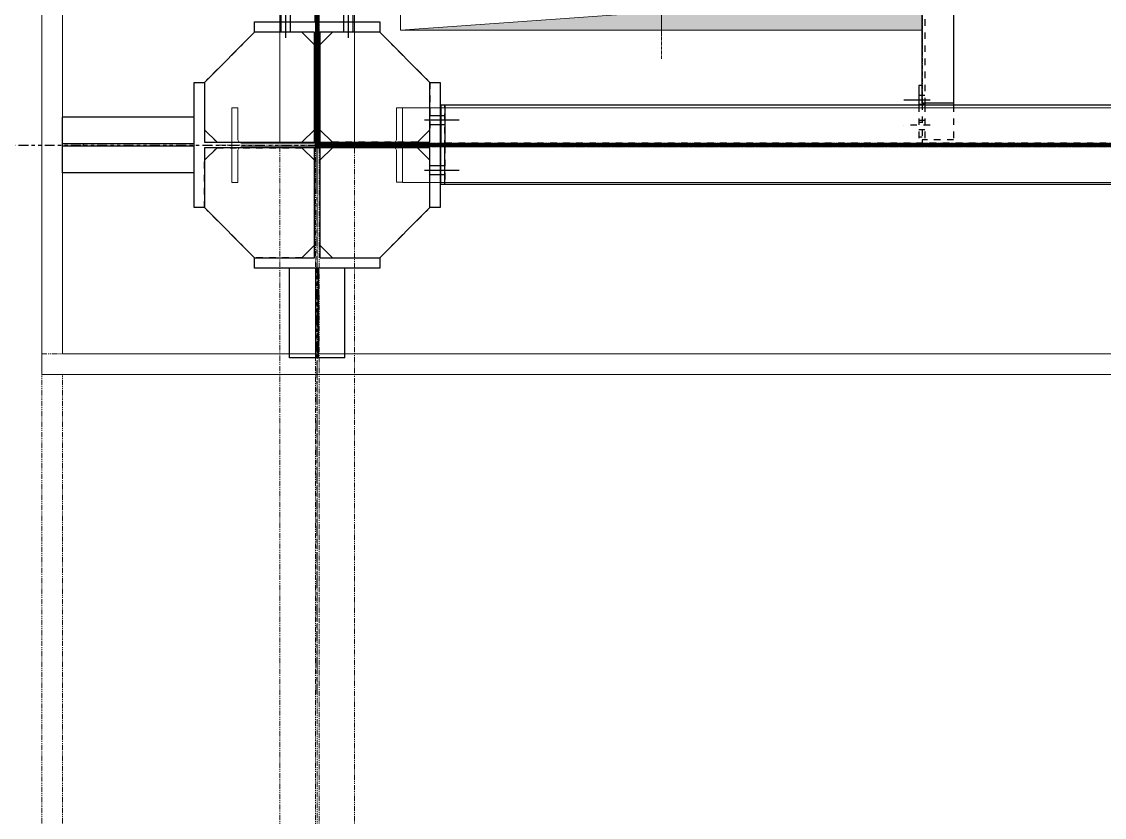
# Model space of a CAD drawing. Header units: inches. Extents: x 209270 to 234360, y -180214 to -150194.
# Drawn here: x 216304 to 218898, y -166874 to -164968 of the extents above; entities that cross this region are included whole.
import ezdxf

# ---------------------------------------------------------------- set-up
doc = ezdxf.new("R2010")
doc.units = ezdxf.units.IN
doc.header["$LTSCALE"] = 10
doc.header["$MEASUREMENT"] = 0
for name, pattern in [('CENTER', [2, 1.25, -0.25, 0.25, -0.25]), ('CENTER2', [1.125, 0.75, -0.125, 0.125, -0.125]), ('DXK_LINE_DOT2', [3.9198, 1.9599, -1.9599]), ('DXK_LINE_DOT5', [7.8785, 2.979, -0.9799, 0.9799, -0.9799, 0.9799, -0.9799]), ('HIDDEN', [0.375, 0.25, -0.125]), ('PHANTOM', [2.5, 1.25, -0.25, 0.25, -0.25, 0.25, -0.25])]:
    doc.linetypes.add(name, pattern=pattern)
doc.layers.get('0').update_dxf_attribs({"color": 1})
for name, color, linetype in [('$AUDIT_BAD_LAYER1', 1, 'Continuous'), ('_BLUE_0', 5, 'Continuous'), ('_BLUE_1', 5, 'Continuous'), ('_BLUE_2', 5, 'Continuous'), ('_BLUE_4', 5, 'Continuous')]:
    doc.layers.add(name, color=color, linetype=linetype)
for name, color, linetype, lineweight in [('CEN', 1, 'CENTER', 9), ('CENETR LINE', 1, 'CENTER2', 9), ('CIVIL', 1, 'Continuous', 9), ('DIM', 1, 'Continuous', 13), ('handrail', 1, 'FENCELINE1', 9), ('HIDDEN', 1, 'HIDDEN', 9), ('MAIN OBJECT', 1, 'Continuous', 18), ('PHANTOM', 1, 'PHANTOM', 0), ('Sheeting', 1, 'Continuous', 0)]:
    doc.layers.add(name, color=color, linetype=linetype, lineweight=lineweight)
doc.linetypes.add('FENCELINE1', pattern='A,0.25,-0.1,[133,arial.ttf,S=0.1,R=0,X=-0.1,Y=0],-0.1,1', length=1.45)

# ---------------------------------------------------------------- blocks, each defined once
blk = doc.blocks.new('A$C426f7GU6TT')
at = {"layer": 'CEN'}
for p, q in [((0, 235.7), (0, -235.7)), ((-235.7, 0), (235.7, 0))]:
    blk.add_line(p, q, dxfattribs=at)
blk.add_circle((0, 0), 5, dxfattribs=at)
at = {"layer": 'MAIN OBJECT'}
blk.add_lwpolyline([(4.4, -180.2, 0.414214), (14.6, -190.4), (89.4, -190.4), (89.4, -204.7), (-89.4, -204.7), (-89.4, -190.4), (-14.6, -190.4, 0.414214), (-4.4, -180.2), (-4.4, 180.2, 0.414214), (-14.6, 190.4), (-89.4, 190.4), (-89.4, 204.7), (89.4, 204.7), (89.4, 190.4), (14.6, 190.4, 0.414214), (4.4, 180.2), (4.4, -180.2)], format="xyb", dxfattribs=at)
blk = doc.blocks.new('A$C1b4ed5d7')
at = {"layer": 'PHANTOM'}
blk.add_line((0, 11000, 0), (0, 0, 0), dxfattribs=at)
for points, elevation in [([(-89.4, 10995.6), (-89.4, 4.4), (89.4, 4.4), (89.4, 10995.6)], 0), ([(-4.4, 10995.6), (-4.4, 4.4), (4.4, 4.4), (4.4, 10995.6)], 0), ([(-660, 10500), (12160, 10500), (12160, -550), (-660, -550)], -0.8), ([(-610, 10450), (12110, 10450), (12110, -500), (-610, -500)], -0.8)]:
    blk.add_lwpolyline(points, close=True, dxfattribs=dict(at, elevation=elevation))
blk = doc.blocks.new('A$Cfcb50e18')
at = {"layer": 'MAIN OBJECT'}
h = blk.add_hatch(color=6, dxfattribs=at)
h.dxf.hatch_style = 1
h.paths.add_polyline_path([(625, 250), (625, -250), (-625, -250), (554.8, -165.5)])
at = {"layer": 'CENETR LINE'}
for p, q in [((0, 318.7), (0, -318.7)), ((-625, 0), (625, 0))]:
    blk.add_line(p, q, dxfattribs=at)
at = {"layer": 'CIVIL'}
blk.add_lwpolyline([(625, 250), (-625, 250), (-625, -250), (625, -250)], close=True, dxfattribs=at)
blk.add_lwpolyline([(625, 250), (554.8, -165.5), (-625, -250)], dxfattribs=at)
blk = doc.blocks.new('MECH_DRAWING')
at = {"layer": 'CEN'}
blk.add_line((217212.2, -165263.7), (228311.6, -165263.7), dxfattribs=at)
at = {"layer": 'CEN', "elevation": 0.8}
blk.add_lwpolyline([(217011.9, -155263.7), (228511.9, -155263.7), (228511.9, -165263.7), (217011.9, -165263.7)], close=True, dxfattribs=at)
for points in [[(217011.9, -165263.7), (217011.9, -165263.7), (228511.9, -165263.7), (228511.9, -165268.7)], [(217011.9, -165268.7), (217011.9, -165268.1)]]:
    blk.add_lwpolyline(points, dxfattribs=at)
at = {"layer": 'handrail', "const_width": 10}
blk.add_lwpolyline([(217011.9, -157988.4), (217011.9, -165263.7), (228511.9, -165263.7), (228511.9, -163968.7)], dxfattribs=at)
at = {"layer": 'HIDDEN'}
for points, elevation in [([(217007.5, -165259.3), (217007.5, -155268.1), (217016.3, -155268.1), (217016.3, -165259.3)], 0.8), ([(228307.2, -165268.1), (217216.6, -165268.1), (217216.6, -165259.3), (228307.2, -165259.3)], 0)]:
    blk.add_lwpolyline(points, close=True, dxfattribs=dict(at, elevation=elevation))
at = {"layer": 'MAIN OBJECT'}
for points, elevation in [([(216922.5, -165259.3), (216922.5, -155268.1), (217101.3, -155268.1), (217101.3, -165259.3)], 0.8), ([(228307.2, -165353.1), (217216.6, -165353.1), (217216.6, -165174.3), (228307.2, -165174.3)], 0)]:
    blk.add_lwpolyline(points, close=True, dxfattribs=dict(at, elevation=elevation))
at = {"layer": 'Sheeting'}
for points in [[(216351.9, -154713.7), (229171.9, -154713.7), (229171.9, -165813.7), (216351.9, -165813.7)], [(216401.9, -154763.7), (229121.9, -154763.7), (229121.9, -165763.7), (216401.9, -165763.7)]]:
    blk.add_lwpolyline(points, close=True, dxfattribs=at)
at = {"layer": '$AUDIT_BAD_LAYER1', "rotation": 270.0096740856855}
blk.add_blockref('A$C426f7GU6TT', (217011.9, -165263.7, 0.8), dxfattribs=at)
at = {"layer": 'DIM'}
for name, p in [('A$Cfcb50e18', (217836.9, -164738.7, 0.8)), ('A$C1b4ed5d7', (217011.9, -176263.7, 0.8))]:
    blk.add_blockref(name, p, dxfattribs=at)
blk = doc.blocks.new('GridLine-116860372-116902 - 114867')
at = {"layer": '_BLUE_2', "linetype": 'DXK_LINE_DOT5'}
blk.add_line((9575.6, 12454.5), (9575.6, 27661.7), dxfattribs=at)
blk = doc.blocks.new('GridLine-116860372-116905 - 114867')
at = {"layer": '_BLUE_2', "linetype": 'DXK_LINE_DOT5'}
blk.add_line((2535.4, 12570.8), (24512.1, 12570.8), dxfattribs=at)
blk = doc.blocks.new('GridLine-116860372-154897 - 114867')
at = {"layer": '_BLUE_2', "linetype": 'DXK_LINE_DOT5'}
blk.add_line((9575.6, 10927.9), (9575.6, 14695.8), dxfattribs=at)
blk = doc.blocks.new('Part-116860372-114916 - 114867')
at = {"layer": '_BLUE_4', "linetype": 'Continuous'}
blk.add_hatch(color=256, dxfattribs=at).paths.add_polyline_path([(9575.6, 12565.8, -1), (9575.6, 12575.8, -1)])
at = {"layer": '_BLUE_2', "linetype": 'Continuous'}
for p, q in [((9206.8, 12383.3), (9206.8, 12758.3)), ((9206.8, 12758.3), (9238.1, 12758.3)), ((9238.1, 12758.3), (9238.1, 12579)), ((9913.1, 12758.3), (9944.3, 12758.3)), ((9913.1, 12579), (9913.1, 12758.3)), ((9944.3, 12758.3), (9944.3, 12383.3)), ((9238.1, 12579), (9913.1, 12579)), ((9913.1, 12562.7), (9238.1, 12562.7)), ((9238.1, 12562.7), (9238.1, 12383.3)), ((9913.1, 12383.3), (9913.1, 12562.7)), ((9238.1, 12383.3), (9206.8, 12383.3)), ((9944.3, 12383.3), (9913.1, 12383.3))]:
    blk.add_line(p, q, dxfattribs=at)
at = {"layer": '_BLUE_4', "linetype": 'CENTER'}
blk.add_line((9575.6, 12570.8), (9575.6, 12570.8), dxfattribs=at)
at = {"layer": '_BLUE_4', "linetype": 'Continuous'}
blk.add_circle((9575.6, 12570.8), 5, dxfattribs=at)
blk = doc.blocks.new('Part-116860372-114917 - 114867')
at = {"layer": '_BLUE_2', "linetype": 'Continuous'}
for p, q in [((9388.1, 12939.6), (9388.1, 12939.6)), ((9388.1, 12939.6), (9763.1, 12939.6)), ((9388.1, 12908.3), (9388.1, 12939.6)), ((9763.1, 12939.6), (9763.1, 12939.6)), ((9763.1, 12939.6), (9763.1, 12908.3)), ((9388.1, 12908.3), (9388.1, 12908.3)), ((9567.4, 12908.3), (9388.1, 12908.3)), ((9567.4, 12908.3), (9567.4, 12908.3)), ((9567.4, 12579), (9567.4, 12908.3)), ((9583.7, 12908.3), (9583.7, 12908.3)), ((9763.1, 12908.3), (9583.7, 12908.3)), ((9583.7, 12908.3), (9583.7, 12579)), ((9763.1, 12908.3), (9763.1, 12908.3)), ((9567.4, 12579), (9567.4, 12579)), ((9583.7, 12579), (9567.4, 12579)), ((9583.7, 12579), (9583.7, 12579))]:
    blk.add_line(p, q, dxfattribs=at)
blk = doc.blocks.new('Part-116860372-114918 - 114867')
at = {"layer": '_BLUE_2', "linetype": 'Continuous'}
for p, q in [((9567.4, 12562.7), (9567.4, 12562.7)), ((9567.4, 12233.3), (9567.4, 12562.7)), ((9567.4, 12562.7), (9583.7, 12562.7)), ((9583.7, 12562.7), (9583.7, 12562.7)), ((9583.7, 12562.7), (9583.7, 12233.3)), ((9388.1, 12233.3), (9388.1, 12233.3)), ((9388.1, 12202.1), (9388.1, 12233.3)), ((9388.1, 12233.3), (9567.4, 12233.3)), ((9567.4, 12233.3), (9567.4, 12233.3)), ((9583.7, 12233.3), (9583.7, 12233.3)), ((9583.7, 12233.3), (9763.1, 12233.3)), ((9763.1, 12233.3), (9763.1, 12233.3)), ((9763.1, 12233.3), (9763.1, 12202.1)), ((9388.1, 12202.1), (9388.1, 12202.1)), ((9763.1, 12202.1), (9388.1, 12202.1)), ((9763.1, 12202.1), (9763.1, 12202.1))]:
    blk.add_line(p, q, dxfattribs=at)
blk = doc.blocks.new('Part-116860372-114923 - 114867')
at = {"layer": '_BLUE_4', "linetype": 'Continuous'}
blk.add_hatch(color=256, dxfattribs=at).paths.add_polyline_path([(9575.6, 12565.8, -1), (9575.6, 12575.8, -1)])
at = {"layer": '_BLUE_1', "linetype": 'DXK_LINE_DOT2'}
for p, q in [((9958.1, 12565.8), (9958.1, 12689.6)), ((19818.1, 12576.7), (9958.1, 12576.7)), ((19818.1, 12565), (9958.1, 12565))]:
    blk.add_line(p, q, dxfattribs=at)
at = {"layer": '_BLUE_2', "linetype": 'Continuous'}
for p, q in [((9958.1, 12689.6), (9958.1, 12575.8)), ((12719.3, 12689.6), (9958.1, 12689.6)), ((9958.1, 12452.1), (9958.1, 12565.8)), ((12719.3, 12452.1), (9958.1, 12452.1))]:
    blk.add_line(p, q, dxfattribs=at)
at = {"layer": '_BLUE_4', "linetype": 'CENTER'}
blk.add_line((9575.6, 12570.8), (20200.6, 12570.8), dxfattribs=at)
at = {"layer": '_BLUE_4', "linetype": 'Continuous'}
blk.add_circle((9575.6, 12570.8), 5, dxfattribs=at)
blk = doc.blocks.new('Part-116860372-149932 - 114867')
at = {"layer": '_BLUE_1', "linetype": 'DXK_LINE_DOT2'}
for p, q in [((9275.6, 12562.7), (9529.9, 12562.7)), ((9238.1, 12383.3), (9238.1, 12525.2)), ((9567.4, 12525.2), (9567.4, 12270.8)), ((9529.9, 12233.3), (9388.1, 12233.3))]:
    blk.add_line(p, q, dxfattribs=at)
at = {"layer": '_BLUE_2', "linetype": 'Continuous'}
for p, q in [((9275.6, 12562.7), (9238.1, 12525.2)), ((9529.9, 12562.7), (9567.4, 12525.2)), ((9388.1, 12233.3), (9238.1, 12383.3)), ((9567.4, 12270.8), (9529.9, 12233.3))]:
    blk.add_line(p, q, dxfattribs=at)
blk = doc.blocks.new('Part-116860372-116027 - 114867')
at = {"layer": '_BLUE_1', "linetype": 'DXK_LINE_DOT2'}
for p, q in [((9569.3, 13639.6), (9569.3, 12939.6)), ((9581.8, 12939.6), (9581.8, 13639.6)), ((9569.3, 13135.9), (9581.8, 13135.9)), ((9569.3, 12939.6), (9569.3, 12939.6)), ((9569.3, 12939.6), (9581.8, 12939.6))]:
    blk.add_line(p, q, dxfattribs=at)
at = {"layer": '_BLUE_2', "linetype": 'Continuous'}
for p, q in [((9569.3, 12939.6), (9569.3, 13639.6)), ((9581.8, 13639.6), (9569.3, 13639.6)), ((9581.8, 12939.6), (9581.8, 13639.6)), ((9569.3, 13304), (9581.8, 13304))]:
    blk.add_line(p, q, dxfattribs=at)
blk = doc.blocks.new('Bolt-116860372-157450 - 114867')
at = {"layer": '_BLUE_2', "linetype": 'Continuous'}
for p, q in [((9481.8, 12892.1), (9481.8, 13002.1)), ((9481.8, 12892.1), (9481.8, 13002.1)), ((9481.8, 12892.1), (9481.8, 13002.1)), ((9481.8, 12892.1), (9481.8, 13002.1)), ((9669.3, 12892.1), (9669.3, 13002.1)), ((9669.3, 12892.1), (9669.3, 13002.1)), ((9669.3, 12892.1), (9669.3, 13002.1)), ((9669.3, 12892.1), (9669.3, 13002.1)), ((9468.1, 12940.8), (9468.1, 12960.8)), ((9468.1, 12940.8), (9468.1, 12960.8)), ((9468.1, 12940.8), (9468.1, 12960.8)), ((9468.1, 12940.8), (9468.1, 12960.8)), ((9468.1, 12908.3), (9468.1, 12939.6)), ((9468.1, 12908.3), (9468.1, 12939.6)), ((9468.1, 12908.3), (9468.1, 12939.6)), ((9468.1, 12908.3), (9468.1, 12939.6)), ((9495.6, 12940.8), (9495.6, 12960.8)), ((9495.6, 12940.8), (9495.6, 12960.8)), ((9495.6, 12940.8), (9495.6, 12960.8)), ((9495.6, 12940.8), (9495.6, 12960.8)), ((9495.6, 12908.3), (9495.6, 12939.6)), ((9495.6, 12908.3), (9495.6, 12939.6)), ((9495.6, 12908.3), (9495.6, 12939.6)), ((9495.6, 12908.3), (9495.6, 12939.6)), ((9655.6, 12940.8), (9655.6, 12960.8)), ((9655.6, 12940.8), (9655.6, 12960.8)), ((9655.6, 12940.8), (9655.6, 12960.8)), ((9655.6, 12940.8), (9655.6, 12960.8)), ((9655.6, 12908.3), (9655.6, 12939.6)), ((9655.6, 12908.3), (9655.6, 12939.6)), ((9655.6, 12908.3), (9655.6, 12939.6)), ((9655.6, 12908.3), (9655.6, 12939.6)), ((9683.1, 12940.8), (9683.1, 12960.8)), ((9683.1, 12940.8), (9683.1, 12960.8)), ((9683.1, 12940.8), (9683.1, 12960.8)), ((9683.1, 12940.8), (9683.1, 12960.8)), ((9683.1, 12908.3), (9683.1, 12939.6)), ((9683.1, 12908.3), (9683.1, 12939.6)), ((9683.1, 12908.3), (9683.1, 12939.6)), ((9683.1, 12908.3), (9683.1, 12939.6))]:
    blk.add_line(p, q, dxfattribs=at)
blk = doc.blocks.new('Part-116860372-154286 - 114867')
at = {"layer": '_BLUE_1', "linetype": 'DXK_LINE_DOT2'}
for p, q in [((9206.8, 12487.6), (9206.8, 12654.1)), ((9206.8, 12654.1), (9206.8, 12654.1)), ((9206.8, 12654.1), (9206.8, 12654.1)), ((9206.8, 12574.4), (9206.8, 12574.4)), ((9206.8, 12574.4), (9206.8, 12574.4)), ((9206.8, 12567.3), (9206.8, 12567.3)), ((9206.8, 12567.3), (9206.8, 12567.3)), ((9206.8, 12487.6), (9206.8, 12487.6)), ((9206.8, 12487.6), (9206.8, 12487.6))]:
    blk.add_line(p, q, dxfattribs=at)
at = {"layer": '_BLUE_2', "linetype": 'Continuous'}
for p, q in [((8813.1, 12567.3), (8813.1, 12654.1)), ((9206.8, 12654.1), (8813.1, 12654.1)), ((9206.8, 12574.4), (8813.1, 12574.4)), ((8813.1, 12487.6), (8813.1, 12567.3)), ((9206.8, 12567.3), (8813.1, 12567.3)), ((8875.6, 12567.3), (8875.6, 12574.4)), ((9206.8, 12487.6), (8813.1, 12487.6))]:
    blk.add_line(p, q, dxfattribs=at)
blk = doc.blocks.new('Part-116860372-115099 - 114867')
at = {"layer": '_BLUE_4', "linetype": 'Continuous'}
for points in [[(11388.1, 13815.8, -1), (11388.1, 13825.8, -1)], [(11388.1, 12565.8, -1), (11388.1, 12575.8, -1)]]:
    blk.add_hatch(color=256, dxfattribs=at).paths.add_polyline_path(points)
at = {"layer": '_BLUE_1', "linetype": 'DXK_LINE_DOT2'}
for p, q in [((11388.1, 13807.3), (11388.1, 13731.3)), ((11481.8, 13807.3), (11388.1, 13807.3)), ((11395.2, 13807.3), (11395.2, 13737.6)), ((11481.8, 13807.3), (11481.8, 13737.6)), ((11395.2, 13731.3), (11395.2, 12695.8)), ((11388.1, 12695.8), (11388.1, 12586.7)), ((11395.2, 12689.6), (11395.2, 12586.7)), ((11481.8, 12689.6), (11481.8, 12586.7)), ((11481.8, 12586.7), (11388.1, 12586.7))]:
    blk.add_line(p, q, dxfattribs=at)
at = {"layer": '_BLUE_2', "linetype": 'Continuous'}
for p, q in [((11388.1, 12695.8), (11388.1, 13731.3)), ((11481.8, 13731.3), (11388.1, 13731.3)), ((11395.2, 13737.6), (11395.2, 13731.3)), ((11481.8, 13737.6), (11481.8, 12689.6)), ((11481.8, 12695.8), (11388.1, 12695.8)), ((11395.2, 12695.8), (11395.2, 12689.6))]:
    blk.add_line(p, q, dxfattribs=at)
at = {"layer": '_BLUE_4', "linetype": 'CENTER'}
for p, q in [((11388.1, 13820.8), (11388.1, 13807.3)), ((11388.1, 13731.3), (11388.1, 12695.8)), ((11388.1, 12586.7), (11388.1, 12570.8))]:
    blk.add_line(p, q, dxfattribs=at)
at = {"layer": '_BLUE_4', "linetype": 'Continuous'}
for centre in [(11388.1, 13820.8), (11388.1, 12570.8)]:
    blk.add_circle(centre, 5, dxfattribs=at)
blk = doc.blocks.new('Part-116860372-149931 - 114867')
at = {"layer": '_BLUE_1', "linetype": 'DXK_LINE_DOT2'}
for p, q in [((9763.1, 12908.3), (9621.2, 12908.3)), ((9583.7, 12616.5), (9583.7, 12870.8)), ((9913.1, 12758.3), (9913.1, 12616.5)), ((9875.6, 12579), (9621.2, 12579))]:
    blk.add_line(p, q, dxfattribs=at)
at = {"layer": '_BLUE_2', "linetype": 'Continuous'}
for p, q in [((9621.2, 12908.3), (9583.7, 12870.8)), ((9763.1, 12908.3), (9913.1, 12758.3)), ((9621.2, 12579), (9583.7, 12616.5)), ((9913.1, 12616.5), (9875.6, 12579))]:
    blk.add_line(p, q, dxfattribs=at)
blk = doc.blocks.new('Part-116860372-157486 - 114867')
at = {"layer": '_BLUE_1', "linetype": 'DXK_LINE_DOT2'}
for p, q in [((9238.1, 12525.2), (9275.6, 12562.7)), ((9529.9, 12562.7), (9567.4, 12525.2)), ((9388.1, 12233.3), (9238.1, 12383.3)), ((9567.4, 12270.8), (9529.9, 12233.3))]:
    blk.add_line(p, q, dxfattribs=at)
blk = doc.blocks.new('Part-116860372-115674 - 114867')
at = {"layer": '_BLUE_1', "linetype": 'DXK_LINE_DOT2'}
for p, q in [((11378.1, 12689.6), (11378.1, 12576.7)), ((11378.1, 12639.2), (11388.1, 12639.2)), ((11378.1, 12595.5), (11388.1, 12595.5))]:
    blk.add_line(p, q, dxfattribs=at)
at = {"layer": '_BLUE_2', "linetype": 'Continuous'}
for p, q in [((11378.1, 12749.2), (11378.1, 12689.6)), ((11388.1, 12749.2), (11378.1, 12749.2)), ((11388.1, 12695.8), (11388.1, 12689.6))]:
    blk.add_line(p, q, dxfattribs=at)
blk = doc.blocks.new('Bolt-116860372-115675 - 114867')
at = {"layer": '_BLUE_1', "linetype": 'DXK_LINE_DOT2'}
for p, q in [((11411.4, 12630.5), (11332.7, 12630.5)), ((11388.1, 12644.2), (11378.1, 12644.2)), ((11388.1, 12616.7), (11378.1, 12616.7)), ((11395.2, 12644.2), (11388.1, 12644.2)), ((11395.2, 12616.7), (11388.1, 12616.7))]:
    blk.add_line(p, q, dxfattribs=at)
at = {"layer": '_BLUE_2', "linetype": 'Continuous'}
for p, q in [((11388.1, 12719.2), (11378.1, 12719.2)), ((11395.2, 12719.2), (11388.1, 12719.2)), ((11411.4, 12705.5), (11332.7, 12705.5)), ((11388.1, 12691.7), (11378.1, 12691.7)), ((11395.2, 12691.7), (11388.1, 12691.7))]:
    blk.add_line(p, q, dxfattribs=at)
blk = doc.blocks.new('Part-116860372-154319 - 114867')
at = {"layer": '_BLUE_1', "linetype": 'DXK_LINE_DOT2'}
blk.add_line((9658.8, 12202.1), (9492.3, 12202.1), dxfattribs=at)
at = {"layer": '_BLUE_2', "linetype": 'Continuous'}
for p, q in [((9492.3, 11933.3), (9492.3, 12202.1)), ((9572, 11933.3), (9572, 12202.1)), ((9579.1, 11933.3), (9579.1, 12202.1)), ((9658.8, 11933.3), (9658.8, 12202.1)), ((9572, 11995.8), (9579.1, 11995.8)), ((9658.8, 11933.3), (9492.3, 11933.3))]:
    blk.add_line(p, q, dxfattribs=at)
blk = doc.blocks.new('Part-116860372-116813 - 114867')
at = {"layer": '_BLUE_1', "linetype": 'DXK_LINE_DOT2'}
for p, q in [((9945.6, 12565.8), (9945.6, 12689.6)), ((9958.1, 12565.8), (9958.1, 12452.1))]:
    blk.add_line(p, q, dxfattribs=at)
at = {"layer": '_BLUE_2', "linetype": 'Continuous'}
for p, q in [((9945.6, 12689.6), (9945.6, 12575.8)), ((9958.1, 12689.6), (9945.6, 12689.6)), ((9945.6, 12452.1), (9945.6, 12565.8)), ((9958.1, 12452.1), (9945.6, 12452.1))]:
    blk.add_line(p, q, dxfattribs=at)
blk = doc.blocks.new('Bolt-116860372-116814 - 114867')
at = {"layer": '_BLUE_2', "linetype": 'Continuous'}
for p, q in [((9913.1, 12659.6), (9944.3, 12659.6)), ((9913.1, 12659.6), (9944.3, 12659.6)), ((9913.1, 12659.6), (9944.3, 12659.6)), ((9913.1, 12659.6), (9944.3, 12659.6)), ((9913.1, 12659.6), (9944.3, 12659.6)), ((9913.1, 12659.6), (9944.3, 12659.6)), ((9945.6, 12659.6), (9958.1, 12659.6)), ((9945.6, 12659.6), (9958.1, 12659.6)), ((9945.6, 12659.6), (9958.1, 12659.6)), ((9945.6, 12659.6), (9958.1, 12659.6)), ((9945.6, 12659.6), (9958.1, 12659.6)), ((9945.6, 12659.6), (9958.1, 12659.6)), ((9896.8, 12645.8), (10000.6, 12645.8)), ((9896.8, 12645.8), (10000.6, 12645.8)), ((9896.8, 12645.8), (10000.6, 12645.8)), ((9896.8, 12645.8), (10000.6, 12645.8)), ((9896.8, 12645.8), (10000.6, 12645.8)), ((9896.8, 12645.8), (10000.6, 12645.8)), ((9913.1, 12632.1), (9944.3, 12632.1)), ((9913.1, 12632.1), (9944.3, 12632.1)), ((9913.1, 12632.1), (9944.3, 12632.1)), ((9913.1, 12632.1), (9944.3, 12632.1)), ((9913.1, 12632.1), (9944.3, 12632.1)), ((9913.1, 12632.1), (9944.3, 12632.1)), ((9945.6, 12632.1), (9958.1, 12632.1)), ((9945.6, 12632.1), (9958.1, 12632.1)), ((9945.6, 12632.1), (9958.1, 12632.1)), ((9945.6, 12632.1), (9958.1, 12632.1)), ((9945.6, 12632.1), (9958.1, 12632.1)), ((9945.6, 12632.1), (9958.1, 12632.1)), ((9896.8, 12495.8), (10000.6, 12495.8)), ((9896.8, 12495.8), (10000.6, 12495.8)), ((9896.8, 12495.8), (10000.6, 12495.8)), ((9896.8, 12495.8), (10000.6, 12495.8)), ((9896.8, 12495.8), (10000.6, 12495.8)), ((9896.8, 12495.8), (10000.6, 12495.8)), ((9913.1, 12509.6), (9944.3, 12509.6)), ((9913.1, 12509.6), (9944.3, 12509.6)), ((9913.1, 12509.6), (9944.3, 12509.6)), ((9913.1, 12509.6), (9944.3, 12509.6)), ((9913.1, 12509.6), (9944.3, 12509.6)), ((9913.1, 12509.6), (9944.3, 12509.6)), ((9945.6, 12509.6), (9958.1, 12509.6)), ((9945.6, 12509.6), (9958.1, 12509.6)), ((9945.6, 12509.6), (9958.1, 12509.6)), ((9945.6, 12509.6), (9958.1, 12509.6)), ((9945.6, 12509.6), (9958.1, 12509.6)), ((9945.6, 12509.6), (9958.1, 12509.6)), ((9913.1, 12482.1), (9944.3, 12482.1)), ((9913.1, 12482.1), (9944.3, 12482.1)), ((9913.1, 12482.1), (9944.3, 12482.1)), ((9913.1, 12482.1), (9944.3, 12482.1)), ((9913.1, 12482.1), (9944.3, 12482.1)), ((9913.1, 12482.1), (9944.3, 12482.1)), ((9945.6, 12482.1), (9958.1, 12482.1)), ((9945.6, 12482.1), (9958.1, 12482.1)), ((9945.6, 12482.1), (9958.1, 12482.1)), ((9945.6, 12482.1), (9958.1, 12482.1)), ((9945.6, 12482.1), (9958.1, 12482.1)), ((9945.6, 12482.1), (9958.1, 12482.1))]:
    blk.add_line(p, q, dxfattribs=at)
blk = doc.blocks.new('Part-116860372-116890 - 114867')
at = {"layer": '_BLUE_1', "linetype": 'DXK_LINE_DOT2'}
for p, q in [((10163.6, 12575.8), (9944.3, 12575.8)), ((9944.3, 12565.8), (9944.3, 12575.8)), ((10163.6, 12565.8), (9944.3, 12565.8)), ((10081.8, 12565.8), (10081.8, 12575.8))]:
    blk.add_line(p, q, dxfattribs=at)
at = {"layer": '_BLUE_2', "linetype": 'Continuous'}
for p, q in [((9944.3, 12575.8), (10163.6, 12575.8)), ((9944.3, 12565.8), (9944.3, 12575.8)), ((10163.6, 12565.8), (9944.3, 12565.8)), ((10163.6, 12575.8), (10277.9, 12575.8)), ((10163.6, 12575.8), (10163.6, 12565.8)), ((10277.9, 12565.8), (10163.6, 12565.8)), ((10277.9, 12575.8), (10277.9, 12565.8))]:
    blk.add_line(p, q, dxfattribs=at)
blk = doc.blocks.new('Part-116860372-157485 - 114867')
at = {"layer": '_BLUE_1', "linetype": 'DXK_LINE_DOT2'}
for p, q in [((9583.7, 12870.8), (9621.2, 12908.3)), ((9763.1, 12908.3), (9913.1, 12758.3)), ((9621.2, 12579), (9583.7, 12616.5)), ((9913.1, 12616.5), (9875.6, 12579))]:
    blk.add_line(p, q, dxfattribs=at)
blk = doc.blocks.new('Part-116860372-149930 - 114867')
at = {"layer": '_BLUE_1', "linetype": 'DXK_LINE_DOT2'}
for p, q in [((9529.9, 12908.3), (9388.1, 12908.3)), ((9567.4, 12616.5), (9567.4, 12870.8)), ((9238.1, 12758.3), (9238.1, 12616.5)), ((9275.6, 12579), (9529.9, 12579))]:
    blk.add_line(p, q, dxfattribs=at)
at = {"layer": '_BLUE_2', "linetype": 'Continuous'}
for p, q in [((9388.1, 12908.3), (9238.1, 12758.3)), ((9567.4, 12870.8), (9529.9, 12908.3)), ((9238.1, 12616.5), (9275.6, 12579)), ((9529.9, 12579), (9567.4, 12616.5))]:
    blk.add_line(p, q, dxfattribs=at)
blk = doc.blocks.new('Part-116860372-149933 - 114867')
at = {"layer": '_BLUE_1', "linetype": 'DXK_LINE_DOT2'}
for p, q in [((9875.6, 12562.7), (9621.2, 12562.7)), ((9583.7, 12525.2), (9583.7, 12270.8)), ((9913.1, 12383.3), (9913.1, 12525.2)), ((9621.2, 12233.3), (9763.1, 12233.3))]:
    blk.add_line(p, q, dxfattribs=at)
at = {"layer": '_BLUE_2', "linetype": 'Continuous'}
for p, q in [((9621.2, 12562.7), (9583.7, 12525.2)), ((9913.1, 12525.2), (9875.6, 12562.7)), ((9763.1, 12233.3), (9913.1, 12383.3)), ((9583.7, 12270.8), (9621.2, 12233.3))]:
    blk.add_line(p, q, dxfattribs=at)
blk = doc.blocks.new('Part-116860372-157484 - 114867')
at = {"layer": '_BLUE_1', "linetype": 'DXK_LINE_DOT2'}
for p, q in [((9388.1, 12908.3), (9238.1, 12758.3)), ((9567.4, 12870.8), (9529.9, 12908.3)), ((9238.1, 12616.5), (9275.6, 12579)), ((9529.9, 12579), (9567.4, 12616.5))]:
    blk.add_line(p, q, dxfattribs=at)
blk = doc.blocks.new('Part-116860372-157487 - 114867')
at = {"layer": '_BLUE_1', "linetype": 'DXK_LINE_DOT2'}
for p, q in [((9621.2, 12562.7), (9583.7, 12525.2)), ((9913.1, 12525.2), (9875.6, 12562.7)), ((9763.1, 12233.3), (9913.1, 12383.3)), ((9583.7, 12270.8), (9621.2, 12233.3))]:
    blk.add_line(p, q, dxfattribs=at)
blk = doc.blocks.new('STR_DRAWING')
at = {"layer": '_BLUE_0', "xscale": 0.8, "yscale": 0.8, "zscale": 0.8}
for name in ['GridLine-116860372-116902 - 114867', 'GridLine-116860372-154897 - 114867', 'Part-116860372-115099 - 114867', 'Part-116860372-116027 - 114867', 'Bolt-116860372-157450 - 114867', 'Part-116860372-114917 - 114867', 'Part-116860372-149930 - 114867', 'Part-116860372-157484 - 114867', 'Part-116860372-149931 - 114867', 'Part-116860372-157485 - 114867', 'Part-116860372-114916 - 114867', 'Part-116860372-115674 - 114867', 'Bolt-116860372-115675 - 114867', 'GridLine-116860372-116905 - 114867', 'Part-116860372-114923 - 114867', 'Part-116860372-116813 - 114867', 'Part-116860372-154286 - 114867', 'Bolt-116860372-116814 - 114867', 'Part-116860372-116890 - 114867', 'Part-116860372-149932 - 114867', 'Part-116860372-157486 - 114867', 'Part-116860372-114918 - 114867', 'Part-116860372-149933 - 114867', 'Part-116860372-157487 - 114867', 'Part-116860372-154319 - 114867']:
    blk.add_blockref(name, (971.5, 4264.2), dxfattribs=at)

msp = doc.modelspace()

# ---------------------------------------------------------------- block references
msp.add_blockref('MECH_DRAWING', (0, 0))
at = {"xscale": 0.9999999999078191, "yscale": 1.0000000000951985}
msp.add_blockref('STR_DRAWING', (208379.9, -179584.5), dxfattribs=at)

doc.saveas('drawing.dxf')
